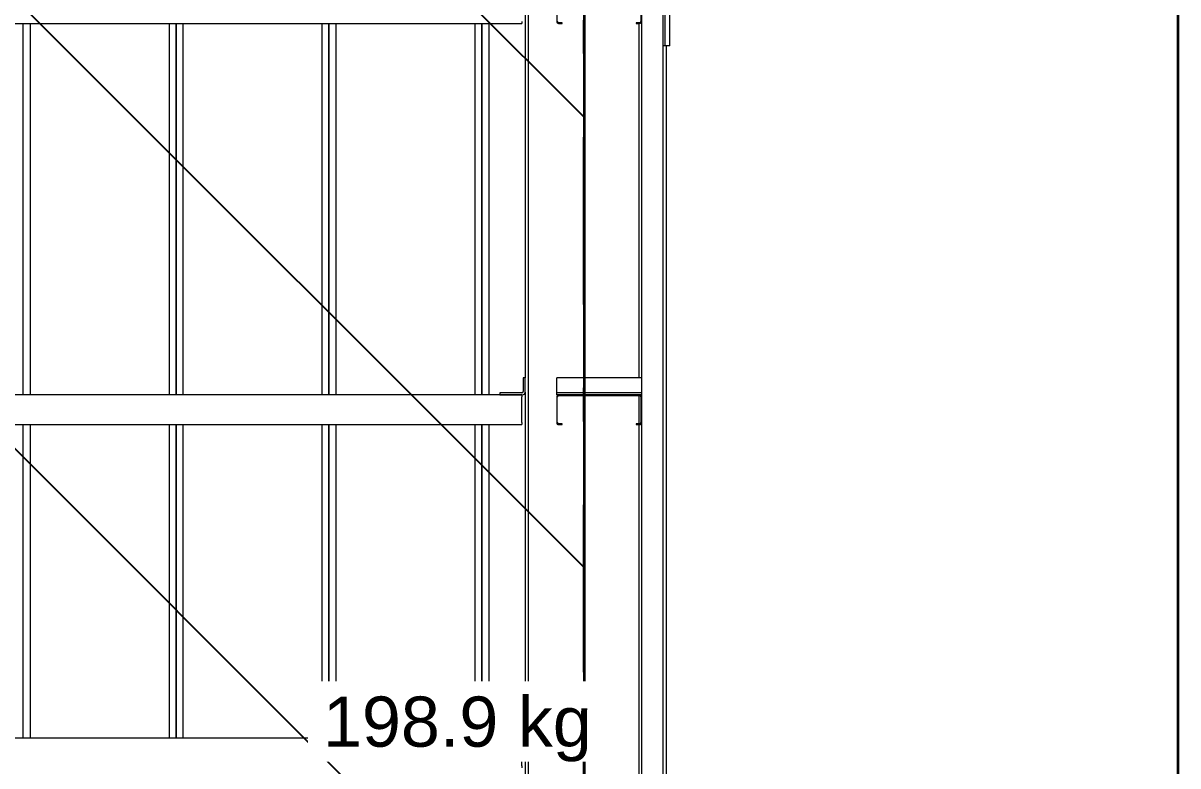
# Model space of a CAD drawing. Header units: metres. Extents: x -5.1 to 74.4, y -0.9 to 14.
# Drawn here: x 8.401 to 11.854, y 6.84 to 9.062 of the extents above; entities that cross this region are included whole.
import ezdxf

# ---------------------------------------------------------------- set-up
doc = ezdxf.new("R2010")
doc.units = ezdxf.units.M
doc.linetypes.add('Dash dot', pattern=[1.05, 0.5, -0.25, 0.05, -0.25])
for name, color, linetype, lineweight in [('1', 7, 'Continuous', 18), ('2', 7, 'Continuous', 9), ('A LARGUEROS', 7, 'Continuous', 9), ('A LARGUEROS CORTES', 7, 'Continuous', 9), ('A-DETL-GENF', 7, 'Continuous', 18), ('A-EJES', 7, 'Continuous', 18), ('GMI-COLUMNAS', 7, 'Continuous', 18)]:
    doc.layers.add(name, color=color, linetype=linetype, lineweight=lineweight)
for name, color, linetype in [('ATR-ACHURADO', 9, 'Continuous'), ('ATR-AREAS', 1, 'Continuous'), ('ATR-TEXTO', 1, 'Continuous')]:
    doc.layers.add(name, color=color, linetype=linetype)
doc.styles.add('Arial', font='arial.ttf', dxfattribs={"height": 2e-05})

# ---------------------------------------------------------------- blocks, each defined once
blk = doc.blocks.new('ESQUINERO_EXTERIOR_90__CAL24_MUROS_GMI_P026CHP001 - ESQUINERO EXTERIOR 90_-1564257-CORTE TRANSVERSAL 1-1_')
at = {"layer": '1', "lineweight": 5}
for p, q in [((10.3212, 8.994), (10.3212, 10.6891)), ((10.3352, 10.6274), (10.3352, 10.6891)), ((10.3352, 8.994), (10.3352, 10.4608)), ((10.3212, 8.994), (10.3149, 8.994)), ((10.3352, 8.994), (10.3212, 8.994))]:
    blk.add_line(p, q, dxfattribs=at)
blk = doc.blocks.new('ESQUINERO_EXTERIOR_90__CAL24_MUROS_GMI_P026CHP001 - ESQUINERO EXTERIOR 90_-V9-CORTE TRANSVERSAL 1-1_')
at = {"layer": '1', "lineweight": 5}
for q in [(10.3252, 8.994), (10.3149, 6.046)]:
    blk.add_line((10.3252, 6.046), q, dxfattribs=at)
blk = doc.blocks.new('IR - W14X22-V11-CORTE TRANSVERSAL 1-1_')
at = {"layer": 'GMI-COLUMNAS'}
for p, q in [((9.9114, 10.3529), (9.9114, 0)), ((9.9029, 9.1582), (9.9029, 8.001)), ((10.2423, 9.0611), (10.2423, 8.001)), ((9.9029, 7.9582), (9.9029, 6.9741)), ((10.2423, 7.9481), (10.2423, 7.863)), ((10.2423, 7.8611), (10.2423, 6.801)), ((9.9029, 6.9313), (9.9029, 0))]:
    blk.add_line(p, q, dxfattribs=at)
blk = doc.blocks.new('MontenC-Calibre14-GMI 1 - MONTEN _C_ 10_ CAL14 CON CLIPS A COLUMNA-1582845-CORTE TRANSVERSAL 1-1_')
at = {"layer": '2', "color": 8, "lineweight": 5, "true_color": 0x808080}
for p, q in [((9.9029, 6.9741), (9.8965, 6.9741)), ((9.8965, 6.9741), (9.8965, 6.9333)), ((9.9029, 6.9313), (9.9029, 6.9741)), ((9.8927, 6.9295), (9.8269, 6.9295)), ((9.8269, 6.9295), (9.8269, 6.9231)), ((9.8269, 6.9231), (9.8946, 6.9231))]:
    blk.add_line(p, q, dxfattribs=at)
for centre, radius in [((9.8927, 6.9333), 0.00379), ((9.8946, 6.9313), 0.00825)]:
    blk.add_arc(centre, radius, 270, 0, dxfattribs=at)
at = {"layer": 'A LARGUEROS', "color": 8, "lineweight": 5, "true_color": 0x808080}
for p, q in [((9.8929, 6.9231), (0.1839, 6.9231)), ((9.8929, 6.9231), (9.8929, 6.9172)), ((9.8929, 6.8401), (9.8929, 6.9172)), ((9.8929, 6.8401), (9.8929, 6.8342))]:
    blk.add_line(p, q, dxfattribs=at)
blk = doc.blocks.new('MontenC-Calibre14-GMI 1 - MONTEN _C_ 10_ CAL14 CON CLIPS A COLUMNA-1582771-CORTE TRANSVERSAL 1-1_')
at = {"layer": '2', "color": 8, "lineweight": 5, "true_color": 0x808080}
for p, q in [((9.9029, 8.001), (9.8965, 8.001)), ((9.8965, 8.001), (9.8965, 7.9602)), ((9.9029, 7.9582), (9.9029, 8.001)), ((9.8927, 7.9564), (9.8269, 7.9564)), ((9.8269, 7.9564), (9.8269, 7.95)), ((9.8269, 7.95), (9.8946, 7.95))]:
    blk.add_line(p, q, dxfattribs=at)
for centre, radius in [((9.8927, 7.9602), 0.00379), ((9.8946, 7.9582), 0.00825)]:
    blk.add_arc(centre, radius, 270, 0, dxfattribs=at)
at = {"layer": 'A LARGUEROS', "color": 8, "lineweight": 5, "true_color": 0x808080}
for p, q in [((9.8929, 7.95), (0.1839, 7.95)), ((9.8929, 7.95), (9.8929, 7.9441)), ((9.8929, 7.867), (9.8929, 7.9441)), ((0.1839, 7.8611), (9.8929, 7.8611)), ((9.8929, 7.867), (9.8929, 7.8611))]:
    blk.add_line(p, q, dxfattribs=at)
blk = doc.blocks.new('MontenC-Calibre14-GMI 1 - MONTEN _C_ 10_ CAL14 CON CLIPS A COLUMNA-1582797-CORTE TRANSVERSAL 1-1_')
at = {"layer": 'A LARGUEROS', "color": 8, "lineweight": 5, "true_color": 0x808080}
for p in [(0.1377, 9.0611), (9.8929, 9.067)]:
    blk.add_line(p, (9.8929, 9.0611), dxfattribs=at)
blk = doc.blocks.new('MontenC-Calibre14-GMI 1 - MONTEN _C_ 10_ CAL14 CON CLIPS A COLUMNA-1582571-CORTE TRANSVERSAL 1-1_')
at = {"layer": '2', "color": 8, "lineweight": 5, "true_color": 0x808080}
for p, q in [((9.9969, 7.9602), (9.9969, 8.001)), ((10.2509, 8.001), (9.9969, 8.001)), ((9.9969, 7.9564), (9.9969, 7.9602)), ((9.9969, 7.95), (9.9969, 7.9564)), ((10.2509, 7.9564), (9.9969, 7.9564)), ((10.0028, 7.95), (9.9969, 7.95)), ((10.2509, 7.95), (10.245, 7.95))]:
    blk.add_line(p, q, dxfattribs=at)
at = {"layer": 'A LARGUEROS CORTES', "color": 8, "lineweight": 5, "true_color": 0x808080}
for p, q in [((9.9969, 7.9441), (9.9969, 7.867)), ((9.9988, 7.867), (9.9988, 7.9441)), ((10.245, 7.95), (10.0028, 7.95)), ((10.0028, 7.9481), (10.245, 7.9481)), ((10.249, 7.9441), (10.249, 7.867)), ((10.2509, 7.867), (10.2509, 7.9441)), ((10.0129, 7.863), (10.0028, 7.863)), ((10.0028, 7.8611), (10.0129, 7.8611)), ((10.0129, 7.8611), (10.0129, 7.863)), ((10.245, 7.863), (10.2349, 7.863)), ((10.2349, 7.863), (10.2349, 7.8611)), ((10.2349, 7.8611), (10.245, 7.8611))]:
    blk.add_line(p, q, dxfattribs=at)
for centre, radius, start, end in [((10.0028, 7.9441), 0.0059, 90, 180), ((10.0028, 7.9441), 0.004, 90, 180), ((10.245, 7.9441), 0.0059, 0, 90), ((10.245, 7.9441), 0.004, 0, 90), ((10.0028, 7.867), 0.0059, 180, 270), ((10.0028, 7.867), 0.004, 180, 270), ((10.245, 7.867), 0.0059, 270, 0), ((10.245, 7.867), 0.004, 270, 0)]:
    blk.add_arc(centre, radius, start, end, dxfattribs=at)
blk = doc.blocks.new('MontenC-Calibre14-GMI 1 - MONTEN _C_ 10_ CAL14 CON CLIPS A COLUMNA-1582444-CORTE TRANSVERSAL 1-1_')
at = {"layer": '2', "color": 8, "lineweight": 5, "true_color": 0x808080}
for p, q in [((9.9969, 4.1102), (9.9969, 4.151)), ((10.2509, 4.151), (9.9969, 4.151)), ((9.9969, 4.1064), (9.9969, 4.1102)), ((9.9969, 4.1), (9.9969, 4.1064)), ((10.2509, 4.1064), (9.9969, 4.1064)), ((10.0028, 4.1), (9.9969, 4.1)), ((10.2509, 4.1), (10.245, 4.1))]:
    blk.add_line(p, q, dxfattribs=at)
at = {"layer": 'A LARGUEROS CORTES', "color": 8, "lineweight": 5, "true_color": 0x808080}
for p, q in [((9.9969, 4.0941), (9.9969, 4.017)), ((9.9988, 4.017), (9.9988, 4.0941)), ((10.245, 4.1), (10.0028, 4.1)), ((10.0028, 4.0981), (10.245, 4.0981)), ((10.249, 4.0941), (10.249, 4.017)), ((10.2509, 4.017), (10.2509, 4.0941)), ((10.0129, 4.013), (10.0028, 4.013)), ((10.0028, 4.0111), (10.0129, 4.0111)), ((10.0129, 4.0111), (10.0129, 4.013)), ((10.245, 4.013), (10.2349, 4.013)), ((10.2349, 4.013), (10.2349, 4.0111)), ((10.2349, 4.0111), (10.245, 4.0111))]:
    blk.add_line(p, q, dxfattribs=at)
for centre, radius, start, end in [((10.0028, 4.0941), 0.0059, 90, 180), ((10.0028, 4.0941), 0.004, 90, 180), ((10.245, 4.0941), 0.0059, 0, 90), ((10.245, 4.0941), 0.004, 0, 90), ((10.0028, 4.017), 0.0059, 180, 270), ((10.0028, 4.017), 0.004, 180, 270), ((10.245, 4.017), 0.0059, 270, 0), ((10.245, 4.017), 0.004, 270, 0)]:
    blk.add_arc(centre, radius, start, end, dxfattribs=at)
blk = doc.blocks.new('D_LINEA DE CORTE - D_LINEA DE CORTE-1573924-CORTE TRANSVERSAL 1-1_')
at = {"layer": 'A-DETL-GENF', "lineweight": 35}
blk.add_line((11.8544, 11.0675), (11.8544, 5.2643), dxfattribs=at)

msp = doc.modelspace()

# ---------------------------------------------------------------- hatches: boundary and pattern name
at = {"layer": 'ATR-ACHURADO'}
h = msp.add_hatch(dxfattribs=at)
h.set_pattern_fill('ANSI31', scale=0.3, angle=90)
h.paths.add_polyline_path([(5.04, 6.6), (9.7, 6.6), (9.7, 0.3), (10.08, 0.3), (10.08, 10.4277), (5.04, 10.4277)])

# ---------------------------------------------------------------- linework, layer by layer
at = {"layer": '1'}
for p, q in [((10.2509, 10.5984), (10.2509, 0.15)), ((10.3149, 0.15), (10.3149, 10.5984))]:
    msp.add_line(p, q, dxfattribs=at)
at = {"layer": '1', "color": 254, "lineweight": 5, "true_color": 0xe5e5e5}
for p, q in [((8.4015, 7.95), (8.4015, 9.0611)), ((8.4222, 9.0611), (8.4222, 7.95)), ((8.838, 9.0611), (8.838, 7.95)), ((8.8587, 7.95), (8.8587, 9.0611)), ((8.8587, 9.0611), (8.8587, 7.95)), ((8.8794, 9.0611), (8.8794, 7.95)), ((9.2952, 9.0611), (9.2952, 7.95)), ((9.3159, 7.95), (9.3159, 9.0611)), ((9.3159, 9.0611), (9.3159, 7.95)), ((9.3366, 9.0611), (9.3366, 7.95)), ((9.7524, 9.0611), (9.7524, 7.95)), ((9.7731, 9.0611), (9.7731, 7.95)), ((9.7731, 7.95), (9.7731, 9.0611)), ((9.7938, 9.0611), (9.7938, 7.95)), ((8.4015, 6.9231), (8.4015, 7.8611)), ((8.4222, 7.8611), (8.4222, 6.9231)), ((8.838, 7.8611), (8.838, 6.9231)), ((8.8587, 6.9231), (8.8587, 7.8611)), ((8.8587, 7.8611), (8.8587, 6.9231)), ((8.8794, 7.8611), (8.8794, 6.9231)), ((9.2952, 7.8611), (9.2952, 6.9231)), ((9.3159, 6.9231), (9.3159, 7.8611)), ((9.3159, 7.8611), (9.3159, 6.9231)), ((9.3366, 7.8611), (9.3366, 6.9231)), ((9.7524, 7.8611), (9.7524, 6.9231)), ((9.7731, 7.8611), (9.7731, 6.9231)), ((9.7731, 6.9231), (9.7731, 7.8611)), ((9.7938, 7.8611), (9.7938, 6.9231))]:
    msp.add_line(p, q, dxfattribs=at)
at = {"layer": 'A-EJES', "color": 253, "linetype": 'Dash dot', "true_color": 0xaaaaaa}
msp.add_line((10.0769, 2.7206), (10.0769, 12.9021), dxfattribs=at)
at = {"layer": 'ATR-AREAS', "lineweight": 35}
msp.add_lwpolyline([(5.04, 6.6), (9.7, 6.6), (9.7, 0.3), (10.08, 0.3), (10.08, 10.4277), (5.04, 10.4277)], close=True, dxfattribs=at)

# ---------------------------------------------------------------- block references
at = {"layer": '1', "lineweight": 5}
for name in ['ESQUINERO_EXTERIOR_90__CAL24_MUROS_GMI_P026CHP001 - ESQUINERO EXTERIOR 90_-1564257-CORTE TRANSVERSAL 1-1_', 'ESQUINERO_EXTERIOR_90__CAL24_MUROS_GMI_P026CHP001 - ESQUINERO EXTERIOR 90_-V9-CORTE TRANSVERSAL 1-1_']:
    msp.add_blockref(name, (0, 0), dxfattribs=at)
at = {"layer": 'A LARGUEROS', "color": 8, "lineweight": 5, "true_color": 0x808080}
for name, p in [('MontenC-Calibre14-GMI 1 - MONTEN _C_ 10_ CAL14 CON CLIPS A COLUMNA-1582797-CORTE TRANSVERSAL 1-1_', (0, 0)), ('MontenC-Calibre14-GMI 1 - MONTEN _C_ 10_ CAL14 CON CLIPS A COLUMNA-1582444-CORTE TRANSVERSAL 1-1_', (0, 5.05)), ('MontenC-Calibre14-GMI 1 - MONTEN _C_ 10_ CAL14 CON CLIPS A COLUMNA-1582771-CORTE TRANSVERSAL 1-1_', (0, 0)), ('MontenC-Calibre14-GMI 1 - MONTEN _C_ 10_ CAL14 CON CLIPS A COLUMNA-1582571-CORTE TRANSVERSAL 1-1_', (0, 0)), ('MontenC-Calibre14-GMI 1 - MONTEN _C_ 10_ CAL14 CON CLIPS A COLUMNA-1582845-CORTE TRANSVERSAL 1-1_', (0, 0))]:
    msp.add_blockref(name, p, dxfattribs=at)
at = {"layer": 'A-DETL-GENF', "lineweight": 35}
msp.add_blockref('D_LINEA DE CORTE - D_LINEA DE CORTE-1573924-CORTE TRANSVERSAL 1-1_', (0, 0), dxfattribs=at)
at = {"layer": 'GMI-COLUMNAS'}
msp.add_blockref('IR - W14X22-V11-CORTE TRANSVERSAL 1-1_', (0, 0), dxfattribs=at)

# ---------------------------------------------------------------- next in the draw order: texts
at = {"layer": 'ATR-TEXTO', "insert": (9.7, 6.95), "char_height": 0.15, "attachment_point": 5, "style": 'Arial', "bg_fill": 3, "box_fill_scale": 1.3, "bg_fill_color": 0}
msp.add_mtext('198.9 kg', dxfattribs=at)

doc.saveas('drawing.dxf')
